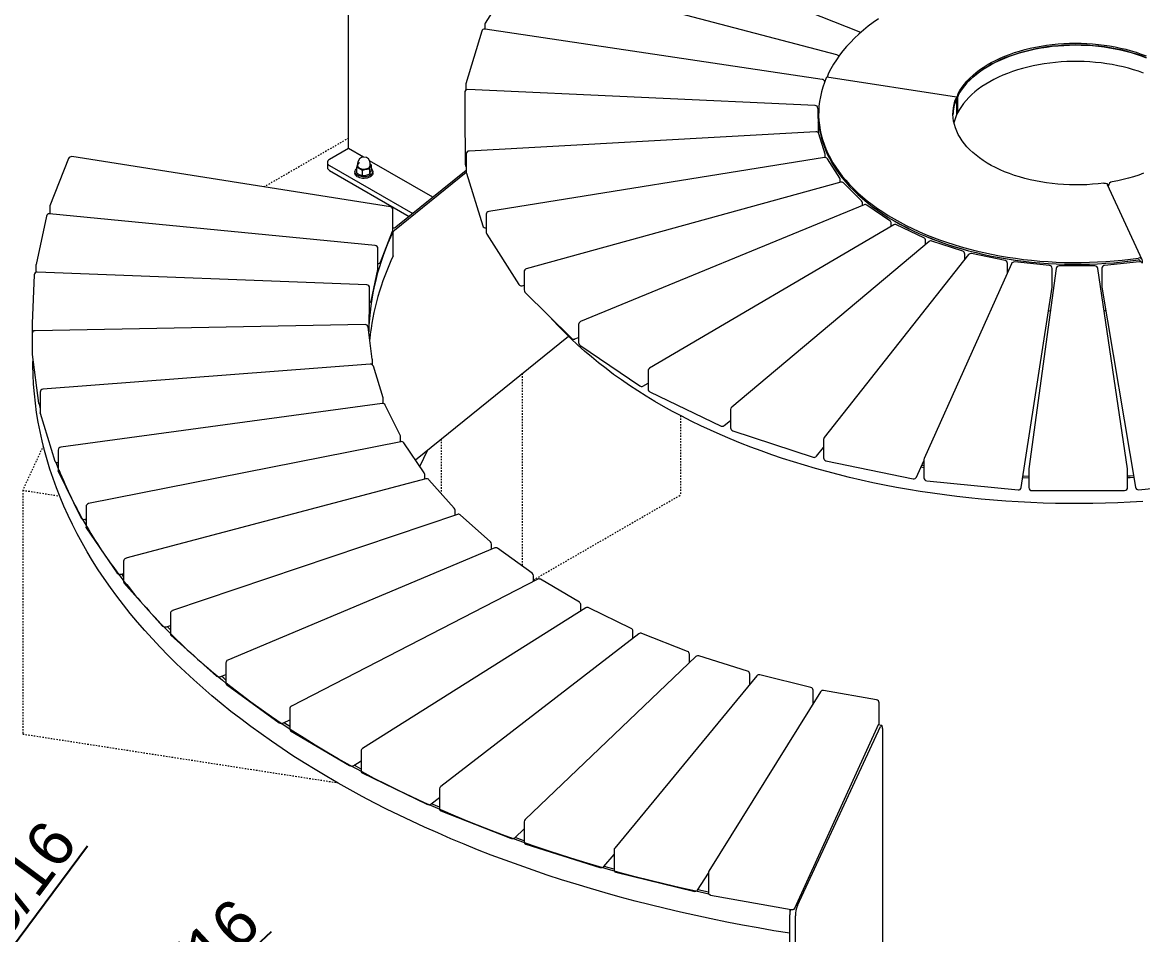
# Model space of a CAD drawing. Header units: inches. Extents: x -4 to 371, y -18 to 250.
# Drawn here: x 215.6 to 294.3, y 87.5 to 151.7 of the extents above; entities that cross this region are included whole.
import ezdxf

# ---------------------------------------------------------------- set-up
doc = ezdxf.new("R2010")
doc.units = ezdxf.units.IN
doc.header["$PDSIZE"] = -1
doc.linetypes.add('HIDDEN', pattern=[1.905, 1.27, -0.635])
for name, color, linetype, lineweight in [('ZANO_R', 7, 'Continuous', 0), ('ZANO_R_przerywana', 250, 'HIDDEN', 0), ('ZANO_W', 1, 'Continuous', 0)]:
    doc.layers.add(name, color=color, linetype=linetype, lineweight=lineweight)
doc.styles.get("Standard").update_dxf_attribs({"font": 'ARIALUNI.TTF'})
doc.dimstyles.new('amerykanie', dxfattribs={"dimtxt": 50, "dimasz": 50, "dimexe": 0.5, "dimexo": 0.5, "dimgap": 1, "dimtad": 1, "dimdec": 0, "dimzin": 0, "dimlunit": 5, "dimtxsty": 'Standard', "dimcen": 0.09, "dimclrd": 1, "dimclre": 1, "dimclrt": 1, "dimazin": 0, "dimtfac": 1, "dimtdec": 0, "dimtmove": 0, "dimatfit": 3, "dimfxl": 1, "dimtzin": 0, "dimarcsym": 1})

# ---------------------------------------------------------------- blocks, each defined once
blk = doc.blocks.new('*D379')
at = {"layer": 'Defpoints', "color": 0}
for p in [(199.691, 66.303), (176.211, 34.761)]:
    blk.add_point(p, dxfattribs=at)
at = {"layer": 'ZANO_W', "color": 1, "lineweight": -2}
for p, q in [((200.885, 67.908), (220.128, 93.758)), ((176.211, 34.761), (199.691, 66.303))]:
    blk.add_line(p, q, dxfattribs=at)
at = {"layer": 'ZANO_W', "color": 1}
blk.add_solid([(200.617, 68.107), (201.152, 67.709), (199.691, 66.303)], dxfattribs=at)
at = {"layer": 'ZANO_W', "color": 1, "insert": (212.867, 87.613), "char_height": 3.1875, "attachment_point": 5, "rotation": 53.33627}
blk.add_mtext('R39 5/16', dxfattribs=at)
blk = doc.blocks.new('*D380')
at = {"layer": 'Defpoints', "color": 0}
for p in [(214.763, 70.659), (176.219, 34.725)]:
    blk.add_point(p, dxfattribs=at)
at = {"layer": 'ZANO_W', "color": 1, "lineweight": -2}
for p, q in [((233.054, 87.71), (216.226, 72.023)), ((176.219, 34.725), (214.763, 70.659))]:
    blk.add_line(p, q, dxfattribs=at)
at = {"layer": 'ZANO_W', "color": 1}
blk.add_solid([(215.999, 72.267), (216.454, 71.779), (214.763, 70.659)], dxfattribs=at)
at = {"layer": 'ZANO_W', "color": 1, "insert": (223.902, 82.124), "char_height": 3.1875, "attachment_point": 5, "rotation": 42.99228}
blk.add_mtext('R52 11/16', dxfattribs=at)

msp = doc.modelspace()

# ---------------------------------------------------------------- linework, layer by layer
at = {"layer": 'ZANO_R', "color": 7}
for p, q in [((238.49317, 142.79964), (238.49317, 159.68716)), ((274.40529, 151.00172), (254.21611, 159.01195)), ((272.84076, 149.38449), (250.54883, 155.24916)), ((250.31723, 155.15719), (248.10953, 151.61628)), ((248.07774, 151.50519), (248.07774, 151.20545)), ((247.85559, 151.0567), (246.74654, 147.34826)), ((271.80512, 147.66328), (248.08776, 151.2042)), ((281.25216, 146.40239), (272.13232, 147.82017)), ((246.65721, 146.73348), (246.65721, 145.44763)), ((246.73774, 147.2881), (246.73774, 146.89924)), ((271.29886, 145.83408), (246.8767, 146.94366)), ((281.36144, 146.54134), (281.36144, 146.66992)), ((281.21675, 146.2239), (281.21675, 146.35249)), ((281.2428, 146.26734), (281.23544, 146.26839)), ((281.25323, 146.24568), (281.27026, 146.28218)), ((281.25565, 146.21098), (281.25565, 145.16087)), ((281.27026, 145.22778), (281.27026, 146.28218)), ((281.32418, 146.36894), (281.2832, 146.28117)), ((281.2832, 146.28117), (281.2832, 145.22677)), ((281.32418, 146.36894), (281.32418, 145.31454)), ((281.327, 146.36732), (281.327, 145.31721)), ((246.65721, 145.44763), (246.68051, 141.68436)), ((271.49929, 145.62476), (271.50823, 144.1814)), ((271.55134, 145.24058), (271.55134, 145.11199)), ((271.55134, 145.11199), (271.55134, 143.86458)), ((281.27026, 145.22778), (281.25565, 145.19647)), ((281.2832, 145.22677), (281.27026, 145.22878)), ((281.2832, 145.22677), (281.32418, 145.31454)), ((281.327, 145.31721), (281.32418, 145.31768)), ((271.50823, 144.1814), (271.50823, 143.92367)), ((271.54992, 144.68727), (271.55134, 144.69202)), ((271.3511, 143.98191), (246.96621, 142.62644)), ((272.00616, 142.41424), (271.5632, 143.83477)), ((238.49317, 142.79964), (237.15695, 142.02825)), ((239.54048, 142.19504), (238.49317, 142.79964)), ((218.79606, 142.09956), (217.48769, 138.7616)), ((241.42993, 138.70398), (219.02419, 142.23035)), ((237.0032, 141.81398), (237.0032, 141.47109)), ((244.42738, 139.37389), (239.96968, 141.94727)), ((246.7679, 142.4168), (246.7679, 141.13095)), ((271.95897, 142.16304), (248.35226, 138.38369)), ((272.01568, 142.16435), (272.01568, 142.35173)), ((273.03274, 140.71403), (272.16921, 142.06858)), ((237.15695, 141.59971), (243.00408, 138.22423)), ((237.15695, 141.25681), (242.75651, 138.02425)), ((238.93967, 141.17118), (238.93967, 141.06402)), ((239.04669, 141.47558), (239.04669, 141.11587)), ((239.12339, 141.69144), (239.11008, 141.66318)), ((239.12339, 141.68943), (239.11008, 141.66318)), ((239.12339, 141.74981), (239.12339, 141.61051)), ((239.44279, 141.25905), (239.44279, 140.89934)), ((239.96567, 141.34881), (239.96567, 140.9891)), ((240.01576, 141.61051), (240.01576, 141.74981)), ((240.09246, 141.6551), (240.01576, 141.71372)), ((240.09246, 141.6551), (240.09246, 141.29539)), ((240.19948, 141.06402), (240.19948, 141.17118)), ((246.76827, 141.11837), (241.71451, 137.03621)), ((246.7679, 141.26443), (241.8232, 137.27038)), ((246.77741, 141.06844), (247.93235, 137.36468)), ((273.10269, 140.43227), (250.99145, 134.3439)), ((273.06566, 140.42208), (273.06566, 140.60116)), ((274.56414, 139.13152), (273.30628, 140.37893)), ((294.30627, 134.98358), (291.87285, 140.25688)), ((291.93493, 140.12235), (291.93493, 140.17583)), ((217.47321, 138.68498), (217.47321, 138.20675)), ((274.74617, 138.84125), (254.80224, 130.62883)), ((274.62625, 138.79188), (274.62625, 138.98243)), ((276.55851, 137.71813), (274.94454, 138.82049)), ((217.23768, 138.04272), (216.51006, 134.64625)), ((240.36494, 135.98345), (217.46328, 138.20772)), ((241.60726, 137.04486), (241.60726, 138.49657)), ((248.17549, 138.17637), (248.17549, 136.89052)), ((241.63273, 137.22696), (241.60726, 137.2309)), ((248.1647, 137.21965), (248.17549, 137.22131)), ((276.83821, 137.43663), (259.66757, 127.3497)), ((276.65006, 137.3261), (276.65006, 137.54474)), ((278.9566, 136.52099), (277.03556, 137.44482)), ((240.74084, 134.8153), (241.59033, 136.98254)), ((241.63879, 135.26058), (241.63879, 136.97505)), ((248.20841, 136.77765), (250.45989, 133.24593)), ((279.07557, 136.0578), (279.07557, 136.33177)), ((281.68503, 135.57973), (279.51529, 136.29694)), ((240.55461, 134.31716), (240.55461, 135.77446)), ((279.31434, 136.25836), (265.43871, 124.60339)), ((282.09969, 135.33836), (271.94067, 122.4695)), ((281.8291, 134.99559), (281.8291, 135.38037)), ((284.65972, 134.92502), (282.3072, 135.41384)), ((287.78896, 134.57803), (285.32515, 134.82358)), ((294.12376, 134.84173), (291.66305, 134.58602)), ((294.14969, 134.917), (294.13438, 134.95154)), ((294.1593, 134.88227), (294.1593, 134.8424)), ((294.17063, 134.84134), (294.17063, 134.88354)), ((294.3228, 134.7453), (294.3228, 134.90694)), ((216.5054, 134.60226), (216.5054, 134.09526)), ((239.77092, 133.21345), (216.59982, 134.11364)), ((240.07407, 132.06655), (240.55302, 134.30229)), ((240.55461, 134.31716), (240.55302, 134.30229)), ((250.83722, 134.14146), (250.83722, 132.85561)), ((285.11271, 134.70049), (278.97898, 121.00875)), ((284.82697, 134.06266), (284.82697, 134.71945)), ((288.26851, 134.36315), (286.34644, 120.26454)), ((287.97811, 133.08324), (287.97811, 134.36909)), ((290.97636, 134.54991), (288.47611, 134.54475)), ((293.28105, 120.28053), (291.18447, 134.37085)), ((291.47479, 134.37717), (291.47479, 133.09132)), ((216.38188, 133.91239), (216.24221, 130.491)), ((250.69131, 133.15599), (250.83722, 133.19511)), ((239.97267, 133.00079), (239.97274, 133.00365)), ((239.97274, 131.54635), (239.97274, 133.00365)), ((250.89934, 132.70652), (254.17896, 129.45416)), ((285.80201, 118.96479), (287.97565, 133.05122)), ((291.47765, 133.05678), (293.82565, 118.97968)), ((239.9069, 129.93235), (239.97267, 131.54349)), ((239.97274, 131.54635), (239.97267, 131.54349)), ((287.85992, 131.36611), (287.71695, 131.37469)), ((291.75658, 131.3845), (291.63006, 131.37625)), ((216.24209, 130.48529), (216.24204, 130.48243)), ((216.24204, 130.48243), (216.24204, 129.82384)), ((216.24221, 130.491), (216.24209, 130.48529)), ((239.65448, 130.421), (216.44308, 129.9882)), ((240.16255, 127.99222), (239.86657, 130.2385)), ((254.67222, 130.43468), (254.67222, 129.14883)), ((216.23703, 129.77827), (216.23703, 128.32097)), ((243.18776, 120.91008), (253.94795, 129.60158)), ((254.40527, 129.40849), (254.67222, 129.51603)), ((254.76376, 128.97545), (258.97187, 126.10126)), ((216.23764, 128.31177), (216.23703, 128.32097)), ((216.23764, 128.31177), (216.68729, 124.89928)), ((216.28367, 127.9624), (216.28367, 127.8335)), ((240.01765, 127.63339), (216.99548, 125.87187)), ((240.16435, 127.58838), (240.16435, 127.9648)), ((240.91538, 125.26746), (240.23439, 127.48566)), ((259.56395, 127.16866), (259.56395, 125.8828)), ((259.19501, 126.09266), (259.56395, 126.30497)), ((216.80153, 125.66252), (216.80153, 124.20522)), ((259.68292, 125.69358), (264.69165, 123.2849)), ((240.85779, 124.87796), (218.25252, 121.80515)), ((240.92462, 124.8763), (240.92462, 125.20584)), ((242.13398, 122.59388), (241.07473, 124.76207)), ((216.80475, 124.18407), (216.80153, 124.20522)), ((216.80475, 124.18407), (217.83929, 120.81423)), ((265.36379, 124.44262), (265.36379, 123.15677)), ((264.91595, 123.31189), (265.36379, 123.67988)), ((265.50786, 122.95741), (271.16503, 121.08742)), ((242.16759, 122.18181), (220.20274, 117.8281)), ((242.15529, 122.17937), (242.15529, 122.50171)), ((271.8955, 122.3394), (271.8955, 121.05355)), ((218.07083, 121.59709), (218.07083, 120.13979)), ((243.80903, 119.99726), (242.38199, 122.09399)), ((243.51446, 120.43006), (244.06686, 121.62016)), ((271.39399, 121.15451), (271.8955, 121.77283)), ((272.06276, 120.84797), (278.19647, 119.5735)), ((278.42943, 119.69021), (278.96064, 120.82751)), ((278.96064, 120.92291), (278.96064, 119.63706)), ((218.07871, 120.10689), (219.6879, 116.81304)), ((243.84542, 119.54783), (243.84542, 119.87912)), ((278.96063, 120.35465), (278.75475, 120.38672)), ((278.96064, 120.48013), (278.80941, 120.50375)), ((286.34452, 119.74224), (285.92518, 119.763)), ((286.34452, 120.23618), (286.34452, 118.95033)), ((293.28334, 118.96377), (293.28334, 120.24963)), ((243.93508, 119.57159), (222.82788, 113.98002)), ((245.92654, 117.50352), (244.14582, 119.50807)), ((279.14978, 119.42812), (285.57368, 118.78788)), ((286.34452, 119.62064), (285.90655, 119.64227)), ((294.05446, 118.80538), (300.47026, 119.47211)), ((286.55491, 118.74036), (293.0738, 118.75381)), ((220.0336, 117.62214), (220.0336, 116.16484)), ((219.95574, 116.73082), (220.0336, 116.74565)), ((220.0336, 116.67498), (219.99769, 116.73881)), ((246.14371, 117.07313), (226.10288, 110.29901)), ((245.97953, 117.01763), (245.97953, 117.36407)), ((248.46768, 115.13821), (246.3509, 117.03074)), ((220.04814, 116.12051), (222.21607, 112.93521)), ((248.77248, 114.71123), (229.99619, 106.82155)), ((248.5377, 114.61258), (248.5377, 114.98168)), ((251.40893, 112.92589), (248.977, 114.6877)), ((222.67168, 113.77706), (222.67168, 112.31976)), ((222.49673, 112.86876), (222.67168, 112.91362)), ((222.67168, 112.70229), (222.53681, 112.87904)), ((251.49571, 112.35462), (251.49571, 112.75585)), ((222.69481, 112.26444), (225.40003, 109.21919)), ((251.79609, 112.50939), (234.47002, 103.58215)), ((254.72231, 110.88971), (251.9993, 112.50337)), ((255.18518, 110.48947), (239.48068, 100.61296)), ((254.82523, 110.2631), (254.82523, 110.70908)), ((258.3758, 109.05107), (255.38863, 110.50063)), ((225.96015, 110.10009), (225.96015, 108.6428)), ((225.69074, 109.16916), (225.96015, 109.25769)), ((225.96015, 108.94574), (225.72871, 109.18164)), ((258.4941, 108.35369), (258.4941, 108.86217)), ((225.99372, 108.57705), (229.20949, 105.70195)), ((258.90669, 108.6715), (244.97904, 97.94339)), ((262.33366, 107.42936), (259.11187, 108.70047)), ((262.46657, 106.63641), (262.46657, 107.23404)), ((229.86757, 106.62797), (229.86757, 105.17068)), ((262.92413, 107.07342), (250.91107, 95.59981)), ((266.55686, 106.04172), (263.13231, 107.12183)), ((229.50736, 105.66884), (229.86757, 105.81634)), ((267.19813, 105.71095), (257.21846, 93.60528)), ((266.70367, 105.11114), (266.70367, 105.84148)), ((271.00345, 104.90293), (267.41001, 105.78135)), ((229.91332, 105.09514), (233.60784, 102.41864)), ((271.68689, 104.59746), (263.83928, 91.97945)), ((271.16356, 103.75601), (271.16356, 104.69897)), ((275.62904, 104.02521), (271.90224, 104.69325)), ((234.35623, 103.3955), (234.35623, 101.93821)), ((275.80196, 102.36123), (275.80196, 103.81853)), ((233.90993, 102.40277), (234.35622, 102.62712)), ((234.41579, 101.85363), (238.55252, 99.40219)), ((269.88229, 89.36553), (275.79504, 102.33037)), ((270.05954, 89.55506), (275.90147, 102.14131)), ((275.98171, 102.23145), (275.7652, 102.26494)), ((276.03733, 102.0054), (276.03733, 85.11787)), ((239.38249, 100.43522), (239.38249, 98.97792)), ((238.85585, 99.40372), (239.38249, 99.7269)), ((239.38249, 99.15245), (238.88612, 99.42229)), ((239.45735, 98.88514), (243.99538, 96.68301)), ((244.8972, 97.77705), (244.8972, 96.31975)), ((244.29696, 96.70192), (244.8972, 97.15269)), ((244.98869, 96.21968), (249.88315, 94.28863)), ((250.84612, 95.44797), (250.84612, 93.99067)), ((250.17998, 94.32474), (250.84612, 94.94376)), ((250.95542, 93.8843), (256.15791, 92.24343)), ((256.44705, 92.29637), (257.1705, 93.147)), ((257.1705, 93.47172), (257.1705, 92.01442)), ((257.2986, 91.9028), (262.75767, 90.56834)), ((263.03627, 90.6376), (263.80761, 91.83175)), ((263.80761, 91.86856), (263.80761, 90.41126)), ((263.80761, 90.50117), (263.05269, 90.66302)), ((263.95531, 90.2955), (269.61698, 89.28064)), ((269.51822, 89.29834), (269.51822, 88.91765)), ((269.51805, 72.00896), (269.51805, 88.89648)), ((269.92368, 71.94622), (269.92368, 88.83374))]:
    msp.add_line(p, q, dxfattribs=at)
at = {"layer": 'ZANO_R', "color": 7, "flags": 128}
for points in [[(275.76392, 151.9252), (275.39684, 151.66382), (275.04453, 151.39575), (274.70734, 151.12128), (274.38563, 150.84069), (274.07973, 150.55426), (273.78995, 150.2623), (273.5166, 149.96511), (273.25996, 149.66299), (273.02029, 149.35626), (272.79785, 149.04524), (272.59286, 148.73025), (272.40553, 148.41161), (272.23607, 148.08965)], [(281.36144, 146.66992), (281.48939, 146.89319), (281.63539, 147.11274), (281.79911, 147.32809), (281.98019, 147.53875), (282.17822, 147.74426), (282.39278, 147.94417), (282.62338, 148.13804), (282.86952, 148.32543), (283.13065, 148.50593), (283.40619, 148.67914), (283.69554, 148.84469), (283.99805, 149.00219), (284.31306, 149.15131), (284.63986, 149.29171), (284.97774, 149.42309), (285.32595, 149.54515), (285.68371, 149.65763), (286.05024, 149.76026), (286.42472, 149.85284), (286.80633, 149.93514), (287.19422, 150.007), (287.58754, 150.06825), (287.98541, 150.11875), (288.38695, 150.1584), (288.79128, 150.18711), (289.19749, 150.2048), (289.6047, 150.21145), (290.01201, 150.20704), (290.4185, 150.19158), (290.82328, 150.1651), (291.22546, 150.12767), (291.62414, 150.07935), (292.01845, 150.02027), (292.40751, 149.95055), (292.79046, 149.87035), (293.16646, 149.77984), (293.53466, 149.67922), (293.89427, 149.56872), (294.24447, 149.44858), (294.5845, 149.31907)], [(281.36144, 146.54134), (281.48939, 146.76461), (281.63539, 146.98416), (281.79911, 147.1995), (281.98019, 147.41016), (282.17822, 147.61568), (282.39278, 147.81559), (282.62338, 148.00945), (282.86952, 148.19684), (283.13065, 148.37734), (283.40619, 148.55056), (283.69554, 148.7161), (283.99805, 148.87361), (284.31306, 149.02273), (284.63986, 149.16313), (284.97774, 149.29451), (285.32595, 149.41657), (285.68371, 149.52904), (286.05024, 149.63168), (286.42472, 149.72425), (286.80633, 149.80656), (287.19422, 149.87842), (287.58754, 149.93966), (287.98541, 149.99017), (288.38695, 150.02982), (288.79128, 150.05852), (289.19749, 150.07622), (289.6047, 150.08287), (290.01201, 150.07846), (290.4185, 150.063), (290.82328, 150.03652), (291.22546, 149.99908), (291.62414, 149.95077), (292.01845, 149.89169), (292.40751, 149.82197), (292.79046, 149.74176), (293.16646, 149.65125), (293.53466, 149.55064), (293.89427, 149.44014), (294.24447, 149.32), (294.5845, 149.19048)], [(294.61301, 149.17901), (294.27336, 149.3095), (293.92345, 149.43061), (293.56405, 149.54207), (293.19596, 149.64364), (292.81998, 149.73509), (292.43697, 149.81621), (292.04776, 149.88684), (291.65322, 149.9468), (291.25423, 149.99597), (290.85167, 150.03424), (290.44644, 150.06153), (290.03942, 150.07776), (289.63154, 150.08292), (289.22369, 150.07698), (288.81677, 150.05996), (288.4117, 150.03189), (288.00936, 149.99285), (287.61066, 149.94291), (287.21647, 149.88219), (286.82767, 149.81082), (286.44512, 149.72895), (286.06968, 149.63678), (285.70217, 149.53451), (285.34342, 149.42235), (284.99421, 149.30057), (284.65532, 149.16943), (284.3275, 149.02923), (284.01149, 148.88026), (283.70798, 148.72287), (283.41764, 148.55741), (283.14113, 148.38423), (282.87904, 148.20373), (282.63197, 148.01631), (282.40047, 147.82238), (282.18504, 147.62236), (281.98617, 147.41672), (281.80429, 147.20589), (281.63981, 146.99036), (281.4931, 146.77059), (281.36448, 146.54708)], [(294.39484, 148.10709), (294.05132, 148.23058), (293.69819, 148.34467), (293.33621, 148.44912), (292.96618, 148.54369), (292.58889, 148.62818), (292.20519, 148.7024), (291.81589, 148.7662), (291.42186, 148.81943), (291.02396, 148.86197), (290.62304, 148.89374), (290.21999, 148.91467), (289.81569, 148.9247), (289.41102, 148.92382), (289.00686, 148.91203), (288.6041, 148.88935), (288.20361, 148.85584), (287.80627, 148.81156), (287.41294, 148.75662), (287.02449, 148.69113), (286.64176, 148.61524), (286.2656, 148.52912), (285.89681, 148.43294), (285.5362, 148.32692), (285.18457, 148.2113), (284.84267, 148.08632), (284.51127, 147.95225), (284.19107, 147.8094), (283.88278, 147.65807), (283.58707, 147.49859), (283.30459, 147.33131), (283.03595, 147.15659), (282.78174, 146.97483), (282.54252, 146.7864), (282.3188, 146.59173), (282.11108, 146.39124), (281.91981, 146.18537), (281.7454, 145.97457), (281.58824, 145.75929), (281.44867, 145.54001), (281.327, 145.31721)], [(272.08996, 147.77134), (271.95798, 147.44359), (271.84434, 147.11356), (271.74916, 146.78159), (271.67253, 146.44802), (271.61453, 146.1132), (271.57524, 145.77748), (271.55467, 145.4412), (271.55287, 145.10471), (271.56982, 144.76836), (271.60552, 144.43251), (271.65991, 144.09748), (271.73296, 143.76365), (271.82458, 143.43134), (271.93468, 143.10091), (272.06314, 142.77269), (272.20983, 142.44703), (272.3746, 142.12427), (272.55728, 141.80473), (272.75768, 141.48876), (272.97558, 141.17667), (273.21078, 140.86879), (273.46301, 140.56543), (273.73202, 140.26692), (274.01754, 139.97357), (274.31926, 139.68567), (274.63687, 139.40352), (274.97005, 139.12742), (275.31845, 138.85766), (275.68171, 138.59451), (276.05944, 138.33824), (276.45127, 138.08912), (276.85678, 137.84741), (277.27556, 137.61336), (277.70717, 137.38721), (278.15116, 137.1692), (278.60708, 136.95955), (279.07444, 136.75847), (279.55277, 136.56618), (280.04158, 136.38288), (280.54035, 136.20876), (281.04857, 136.04399), (281.56571, 135.88875), (282.09123, 135.7432), (282.6246, 135.60749), (283.16526, 135.48175), (283.71264, 135.36613), (284.2662, 135.26073), (284.82533, 135.16567), (285.38948, 135.08105), (285.95805, 135.00696), (286.53046, 134.94347), (287.10611, 134.89064), (287.68441, 134.84853), (288.26476, 134.81719), (288.84655, 134.79665), (289.42919, 134.78693), (290.01206, 134.78804), (290.59458, 134.79997), (291.17612, 134.82273), (291.7561, 134.85627), (292.3339, 134.90057), (292.90894, 134.95558), (293.48061, 135.02125), (294.04833, 135.09751)], [(272.08996, 147.77134), (272.11744, 147.81431), (272.13158, 147.81504)], [(291.61547, 140.36956), (291.21655, 140.3219), (290.8142, 140.28511), (290.40929, 140.25929), (290.00272, 140.24449), (289.5954, 140.24074), (289.18822, 140.24805), (288.78209, 140.26641), (288.37791, 140.29577), (287.97656, 140.33607), (287.57894, 140.38722), (287.18592, 140.44911), (286.79838, 140.52159), (286.41718, 140.60452), (286.04315, 140.6977), (285.67712, 140.80093), (285.31991, 140.91399), (284.9723, 141.03661), (284.63506, 141.16854), (284.30894, 141.30947), (283.99466, 141.4591), (283.69292, 141.6171), (283.40438, 141.78311), (283.12968, 141.95677), (282.86943, 142.1377), (282.62421, 142.32549), (282.39455, 142.51972), (282.18097, 142.71998), (281.98393, 142.92582), (281.80388, 143.13677), (281.64121, 143.35238), (281.49628, 143.57217), (281.36942, 143.79564), (281.2609, 144.02232), (281.17096, 144.25169), (281.0998, 144.48324), (281.04759, 144.71647), (281.01442, 144.95087), (281.00039, 145.1859), (281.00551, 145.42105), (281.02979, 145.6558), (281.07316, 145.88964), (281.13553, 146.12204), (281.21675, 146.35249)], [(281.27026, 146.28218), (281.2697, 146.35794), (281.25877, 146.39799), (281.23991, 146.39612), (281.21675, 146.35249)], [(281.25565, 146.21098), (281.25554, 146.2196), (281.25522, 146.2277), (281.25466, 146.23534), (281.25387, 146.2423), (281.25173, 146.2536), (281.25035, 146.25811), (281.24876, 146.2618), (281.24706, 146.26451), (281.24519, 146.26634), (281.24317, 146.26727), (281.24099, 146.26726), (281.23877, 146.26635), (281.23646, 146.26452), (281.23404, 146.26176), (281.23154, 146.25806), (281.22827, 146.25199), (281.22496, 146.24448)], [(271.55134, 145.11199), (271.55287, 144.97613), (271.56982, 144.63978), (271.60552, 144.30392), (271.65991, 143.9689), (271.73296, 143.63506), (271.82458, 143.30276), (271.93468, 142.97233), (272.06314, 142.64411), (272.20983, 142.31845), (272.3746, 141.99569), (272.55728, 141.67615), (272.75768, 141.36017), (272.97558, 141.04808), (273.21078, 140.7402), (273.46301, 140.43685), (273.73202, 140.13834), (274.01754, 139.84498), (274.31926, 139.55708), (274.63687, 139.27494), (274.97005, 138.99884), (275.31845, 138.72907), (275.68171, 138.46592), (276.05944, 138.20965), (276.45127, 137.96053), (276.85678, 137.71883), (277.27556, 137.48477), (277.70717, 137.25862), (278.15116, 137.04061), (278.60708, 136.83096), (279.07444, 136.62989), (279.55277, 136.4376), (280.04158, 136.2543), (280.54035, 136.08018), (281.04857, 135.91541), (281.56571, 135.76017), (282.09123, 135.61462), (282.6246, 135.4789), (283.16526, 135.35317), (283.71264, 135.23754), (284.2662, 135.13215), (284.82533, 135.03709), (285.38948, 134.95247), (285.95805, 134.87837), (286.53046, 134.81488), (287.10611, 134.76205), (287.68441, 134.71995), (288.26476, 134.68861), (288.84655, 134.66807), (289.42919, 134.65835), (290.01206, 134.65945), (290.59458, 134.67139), (291.17612, 134.69414), (291.7561, 134.72769), (292.3339, 134.77199), (292.90894, 134.827), (293.48061, 134.89267), (294.04833, 134.96892)], [(271.55134, 145.11199), (271.55295, 144.97259), (271.57008, 144.63643), (271.60594, 144.30077), (271.66048, 143.96595), (271.73364, 143.63231), (271.82536, 143.30021), (271.93553, 142.96997), (272.06405, 142.64196), (272.21077, 142.3165), (272.37555, 141.99394), (272.55822, 141.6746), (272.75858, 141.35882), (272.97643, 141.04692), (273.21155, 140.73923), (273.46369, 140.43606), (273.7326, 140.13773), (274.01798, 139.84455), (274.31955, 139.55682), (274.637, 139.27483), (274.96999, 138.99889), (275.31818, 138.72928), (275.68122, 138.46626), (276.05872, 138.21013), (276.4503, 137.96114), (276.85554, 137.71954), (277.27404, 137.4856), (277.70536, 137.25955), (278.14904, 137.04162), (278.60464, 136.83204), (279.07168, 136.63103), (279.54968, 136.4388), (280.03814, 136.25555), (280.53656, 136.08145), (281.04442, 135.9167), (281.5612, 135.76147), (282.08635, 135.61591), (282.61935, 135.48018), (283.15963, 135.35442), (283.70664, 135.23875), (284.25981, 135.1333), (284.81857, 135.03817), (285.38234, 134.95347), (285.95054, 134.87928), (286.52258, 134.81568), (287.09787, 134.76273), (287.6758, 134.7205), (288.2558, 134.68901), (288.83725, 134.66831), (289.41954, 134.65842), (290.00209, 134.65934), (290.58429, 134.67109), (291.16553, 134.69363), (291.74521, 134.72695), (292.32274, 134.77103), (292.89751, 134.8258), (293.46894, 134.89122), (294.03642, 134.96721)], [(237.15695, 142.02825), (237.09167, 141.98233), (237.04316, 141.92994), (237.01329, 141.8731), (237.0032, 141.81398), (237.01329, 141.75486), (237.04316, 141.69802), (237.09167, 141.64563), (237.15695, 141.59971)], [(240.19948, 141.06402), (240.1931, 141.01242), (240.16811, 140.9507), (240.12493, 140.89242), (240.06487, 140.83936), (239.98977, 140.79312), (239.9019, 140.75511), (239.80393, 140.72649), (239.69884, 140.70813), (239.58982, 140.70057), (239.48019, 140.70407), (239.37328, 140.71849), (239.27232, 140.74342), (239.1804, 140.77809), (239.10031, 140.82145), (239.03447, 140.87217), (238.98489, 140.92873), (238.95308, 140.9894), (238.94, 141.05233), (238.93967, 141.06402)], [(240.09246, 141.37394), (240.10468, 141.36302), (240.15426, 141.30647), (240.18607, 141.2458), (240.19915, 141.18287), (240.1931, 141.11958), (240.16811, 141.05785), (240.12493, 140.99958), (240.06487, 140.94651), (239.98977, 140.90027), (239.9019, 140.86227), (239.80393, 140.83365), (239.69884, 140.81528), (239.58982, 140.80773), (239.48019, 140.81122), (239.37328, 140.82565), (239.27232, 140.85058), (239.1804, 140.88524), (239.10031, 140.9286), (239.03447, 140.97933), (238.98489, 141.03588), (238.95308, 141.09655), (238.94, 141.15948), (238.94604, 141.22277), (238.97104, 141.2845), (239.01422, 141.34277), (239.04669, 141.37394)], [(239.24474, 141.40177), (239.09314, 141.46386), (239.04669, 141.47558)], [(239.04669, 141.11587), (239.09314, 141.0768), (239.24474, 140.97315)], [(239.11008, 141.66318), (239.09968, 141.62801), (239.09732, 141.59237), (239.10304, 141.55684), (239.11675, 141.52206), (239.1382, 141.4886), (239.16703, 141.45705), (239.20275, 141.42794), (239.24474, 141.40177)], [(239.24943, 141.78992), (239.21531, 141.76709), (239.16666, 141.72115), (239.13561, 141.67037), (239.12353, 141.61698), (239.13095, 141.5633), (239.15754, 141.51169), (239.20213, 141.46439), (239.26279, 141.42348)], [(239.44279, 141.25905), (239.29572, 141.37145), (239.24474, 141.40177)], [(240.01576, 141.66272), (240.02643, 141.62712), (240.02661, 141.57347), (240.00807, 141.5209), (239.97159, 141.47156), (239.91864, 141.42747), (239.85141, 141.39043), (239.77263, 141.36196), (239.68555, 141.34323), (239.59371, 141.33501), (239.50089, 141.33763), (239.41088, 141.35097), (239.32736, 141.37451), (239.25376, 141.40727)], [(239.26279, 141.42348), (239.33685, 141.39075), (239.42108, 141.36762), (239.51181, 141.3551), (239.60505, 141.35375), (239.69675, 141.36362), (239.78289, 141.38428), (239.8597, 141.41482), (239.92384, 141.45392), (239.97249, 141.49987), (240.00354, 141.55064), (240.01562, 141.60404), (240.01576, 141.61051)], [(239.44279, 141.25905), (239.57088, 141.30603), (239.70423, 141.33838)], [(239.96567, 141.34881), (239.99673, 141.44884), (240.02906, 141.53641)], [(240.09246, 141.29539), (240.0614, 141.19536), (240.02906, 141.10779)], [(294.40883, 141.05877), (294.06296, 140.93451), (293.70735, 140.81979), (293.34279, 140.71484), (292.97009, 140.6199), (292.59006, 140.53519), (292.20356, 140.46089)], [(239.24474, 140.97315), (239.29572, 140.94773), (239.44279, 140.89934)], [(239.96567, 140.9891), (239.83758, 140.94211), (239.70423, 140.90976)], [(291.61547, 140.36956), (291.72059, 140.36741), (291.80975, 140.33026), (291.86942, 140.26366), (291.87175, 140.25421)], [(294.34379, 117.98261), (293.47166, 117.93077), (292.59783, 117.88959), (291.72268, 117.85909), (290.84662, 117.83927), (289.97002, 117.83015), (289.09329, 117.83173), (288.21681, 117.84401), (287.34097, 117.86698), (286.46617, 117.90063), (285.5928, 117.94496), (284.72125, 117.99994), (283.85191, 118.06554), (282.98516, 118.14173), (282.1214, 118.22849), (281.261, 118.32576), (280.40437, 118.43352), (279.55186, 118.55171), (278.70388, 118.68028), (277.8608, 118.81916), (277.02299, 118.96831), (276.19083, 119.12764), (275.36469, 119.2971), (274.54494, 119.4766), (273.73195, 119.66607), (272.92608, 119.86542), (272.12768, 120.07455), (271.33713, 120.29339), (270.55477, 120.52182), (269.78095, 120.75975), (269.01601, 121.00707), (268.2603, 121.26368), (267.51416, 121.52944), (266.77792, 121.80426), (266.0519, 122.088), (265.33644, 122.38053), (264.63185, 122.68174), (263.93846, 122.99147), (263.25655, 123.3096), (262.58645, 123.63598), (261.92846, 123.97046), (261.28285, 124.3129), (260.64994, 124.66314), (260.02999, 125.02103), (259.42329, 125.3864), (258.8301, 125.7591), (258.25069, 126.13896), (257.68533, 126.5258), (257.13426, 126.91945), (256.59772, 127.31974), (256.07597, 127.72649), (255.56923, 128.13952), (255.07772, 128.55864), (254.60168, 128.98366), (254.14131, 129.4144), (253.69681, 129.85066), (253.26839, 130.29225), (252.85624, 130.73897), (252.65657, 130.9639)], [(269.51822, 87.61098), (268.40391, 87.79175), (267.29477, 87.98281), (266.19108, 88.18411), (265.09311, 88.3956), (264.00117, 88.61722), (262.91551, 88.84891), (261.83643, 89.09062), (260.76419, 89.34228), (259.69908, 89.60383), (258.64137, 89.8752), (257.59133, 90.15633), (256.54923, 90.44713), (255.51534, 90.74754), (254.48991, 91.05747), (253.47323, 91.37686), (252.46555, 91.7056), (251.46712, 92.04364), (250.4782, 92.39086), (249.49905, 92.74719), (248.52993, 93.11254), (247.57107, 93.4868), (246.62272, 93.8699), (245.68513, 94.26171), (244.75854, 94.66215), (243.84319, 95.07111), (242.93931, 95.48849), (242.04713, 95.91418), (241.16689, 96.34807), (240.2988, 96.79005), (239.4431, 97.24), (238.6, 97.69781), (237.76973, 98.16337), (236.95248, 98.63655), (236.14847, 99.11722), (235.35792, 99.60528), (234.58102, 100.10059), (233.81796, 100.60302), (233.06896, 101.11245), (232.33419, 101.62874), (231.61386, 102.15177), (230.90814, 102.68139), (230.21721, 103.21748), (229.54125, 103.75989), (228.88045, 104.30848), (228.23495, 104.86312), (227.60494, 105.42366), (226.99058, 105.98995), (226.39201, 106.56186), (225.8094, 107.13923), (225.2429, 107.72192), (224.69265, 108.30978), (224.15878, 108.90265), (223.64145, 109.50039), (223.14078, 110.10284), (222.6569, 110.70984), (222.18994, 111.32124), (221.74, 111.93688), (221.30723, 112.5566), (220.89171, 113.18026), (220.49356, 113.80767), (220.11288, 114.43869), (219.74977, 115.07315), (219.40432, 115.71089), (219.07662, 116.35174), (218.76676, 116.99554), (218.47481, 117.64213), (218.20085, 118.29133), (217.94496, 118.94299), (217.70718, 119.59693), (217.4876, 120.25299), (217.28625, 120.91099), (217.1032, 121.57078), (216.93849, 122.23217), (216.79217, 122.895), (216.66427, 123.5591), (216.55482, 124.22429), (216.46385, 124.89042), (216.39139, 125.5573), (216.33746, 126.22477), (216.30207, 126.89264), (216.28522, 127.56076), (216.28367, 127.8335)], [(216.80153, 124.56436), (216.79217, 124.60947), (216.74916, 124.82221)], [(218.07083, 120.33087), (217.94496, 120.65746), (217.91336, 120.74144)], [(218.07871, 120.10689), (218.07139, 120.13094), (218.07083, 120.13979)], [(293.6923, 119.77913), (293.45237, 119.76594), (293.28333, 119.75714)], [(293.71243, 119.65847), (293.47166, 119.64524), (293.28333, 119.63546)], [(220.04814, 116.12051), (220.03672, 116.14403), (220.0336, 116.16484)], [(229.86756, 105.41843), (229.71267, 105.54435), (229.543, 105.68343)], [(263.8205, 90.36945), (262.91551, 90.56338), (261.83643, 90.80509), (260.76419, 91.05675), (259.69908, 91.3183), (258.64137, 91.58967), (257.59133, 91.87079), (256.54923, 92.1616), (255.51534, 92.46201), (254.48991, 92.77194), (253.47323, 93.09133), (252.46555, 93.42007), (251.46712, 93.7581), (250.4782, 94.10533), (249.49905, 94.46166), (248.52993, 94.82701), (247.57107, 95.20127), (246.62272, 95.58437), (245.68513, 95.97618), (244.75854, 96.37662), (243.84319, 96.78558), (242.93931, 97.20296), (242.04713, 97.62865), (241.16689, 98.06254), (240.2988, 98.50452), (239.4431, 98.95447), (238.6, 99.41228), (237.76973, 99.87784), (236.95248, 100.35102), (236.14847, 100.83169), (235.35792, 101.31975), (234.58102, 101.81506), (233.81796, 102.31749), (233.06896, 102.82692), (232.33419, 103.34321), (231.61386, 103.86624), (230.90814, 104.39586), (230.21721, 104.93195), (229.87556, 105.2038)], [(234.35622, 102.1449), (233.97695, 102.39667), (233.94301, 102.41939)], [(275.80196, 102.36123), (275.8015, 102.35317), (275.79504, 102.33037)], [(276.03733, 102.0054), (276.03472, 102.0834), (276.02699, 102.14714), (276.01444, 102.1942), (275.99754, 102.22275), (275.97695, 102.2317), (275.95347, 102.2207), (275.92798, 102.19018), (275.90147, 102.14131)], [(244.8972, 96.46802), (244.88572, 96.47307), (244.32417, 96.72236)], [(250.84612, 94.11681), (250.58874, 94.20838), (250.20387, 94.34694)], [(257.1705, 92.12137), (256.64212, 92.2703), (256.46735, 92.32024)], [(263.95531, 90.2955), (263.91639, 90.30506), (263.88156, 90.31892), (263.85226, 90.33653), (263.82967, 90.35718), (263.81471, 90.38002), (263.80798, 90.40413), (263.80761, 90.41126)]]:
    msp.add_lwpolyline(points, dxfattribs=at)
at = {"layer": 'ZANO_R', "color": 7}
for centre, radius, start, end in [((248.28771, 151.50519), 0.20997, 148.057227, 180), ((248.05675, 150.99654), 0.20997, 81.5086449, 163.350121), ((274.32785, 150.80655), 0.20997, 38.2018544, 68.358859), ((272.78734, 149.18143), 0.20997, 30.1473185, 75.2603343), ((246.9477, 147.2881), 0.20997, 163.350121, 180), ((271.77412, 147.45561), 0.20997, 12.210391, 81.5086449), ((273.12711, 147.72446), 0.96297, 157.7135877, 174.6310755), ((246.86717, 146.73391), 0.20997, 87.3986395, 180), ((282.35224, 146.26826), 1.06912, 157.9330316, 179.3083784), ((281.79587, 146.35721), 0.47184, 157.0316074, 178.5752), ((281.77106, 146.36853), 0.44406, 156.2920085, 180.1564307), ((271.28933, 145.62433), 0.20997, 0.3547028, 87.3986395), ((284.02509, 145.09832), 3.0255, 158.1591293, 178.537172), ((284.02099, 145.09951), 3.02138, 157.7310913, 178.5440159), ((284.17314, 143.89674), 3.17958, 156.5732465, 167.2651308), ((271.34875, 144.74743), 0.20997, 318.3265302, 343.350121), ((271.36275, 143.77227), 0.20997, 17.318925, 93.1815968), ((246.97786, 142.4168), 0.20997, 93.1815968, 180), ((218.99155, 142.02294), 0.20997, 82.5577704, 158.5965313), ((218.99155, 142.02294), 0.20997, 81.0557762, 82.5577704), ((239.56957, 141.74981), 0.44618, 0, 180), ((271.99216, 141.95571), 0.20997, 32.5176458, 99.0956428), ((271.80571, 142.35173), 0.20997, 0, 17.318925), ((237.2659, 141.49729), 0.26401, 185.6952271, 245.6248007), ((240.70564, 141.01952), 1.7205, 158.0304632, 164.6286554), ((239.27019, 141.59975), 0.15973, 156.7808067, 205.1766415), ((239.56978, 142.06089), 0.73491, 243.7500402, 280.5413749), ((239.6747, 141.75226), 0.41493, 274.081506, 328.6540159), ((239.87595, 140.31551), 1.03718, 85.0374625, 99.5300438), ((239.44956, 141.34102), 0.62467, 325.7113181, 338.0772643), ((239.87462, 141.60007), 0.16704, 337.5988761, 32.3414528), ((240.60949, 141.30267), 0.62573, 145.7203379, 158.0654956), ((246.89047, 141.68479), 0.20997, 180.3547028, 234.2827531), ((246.97786, 141.13095), 0.20997, 180, 197.318925), ((239.53251, 141.93274), 1.03729, 265.0381024, 279.5291438), ((272.85569, 140.60116), 0.20997, 0, 32.5176458), ((273.15843, 140.22984), 0.20997, 45.2390619, 105.3950058), ((292.24691, 140.15093), 0.31297, 97.9616428, 175.4372968), ((217.68318, 138.68498), 0.20997, 158.5965313, 180), ((241.39729, 138.49657), 0.20997, 0, 81.0557762), ((274.41629, 138.98243), 0.20997, 0, 45.2390619), ((274.82612, 138.6471), 0.20997, 55.6664366, 112.3806552), ((217.44299, 137.99874), 0.20997, 85.9163855, 167.9084724), ((217.44299, 137.99874), 0.20997, 84.4526725, 85.9163855), ((248.38546, 138.17637), 0.20997, 99.0956428, 180), ((241.67841, 137.46606), 0.24343, 259.1834122, 306.498343), ((248.1328, 137.42718), 0.20997, 197.318925, 275.9328839), ((248.1328, 137.42718), 0.20997, 275.9328839, 278.7383879), ((276.44009, 137.54474), 0.20997, 0, 55.6664366), ((276.94456, 137.25559), 0.20997, 64.3172562, 120.4322016), ((257.21581, 129.41621), 17.31414, 154.1147597, 178.3421707), ((241.57771, 137.21387), 0.22423, 273.2266528, 307.598579), ((248.38546, 136.89052), 0.20997, 180, 212.5176458), ((278.8656, 136.33177), 0.20997, 0, 64.3172562), ((279.44939, 136.09758), 0.20997, 71.7085932, 130.0288763), ((240.34464, 135.77446), 0.20997, 0, 84.4526725), ((281.61913, 135.38037), 0.20997, 0, 71.7085932), ((257.49894, 127.60827), 17.60972, 154.2433372, 174.2101027), ((240.56168, 134.93881), 0.21762, 268.1383276, 325.4185267), ((282.26449, 135.20826), 0.20997, 78.2619836, 141.7115), ((284.617, 134.71945), 0.20997, 0, 78.2619836), ((285.30433, 134.61465), 0.20997, 84.3083868, 155.8682247), ((294.0594, 134.8691), 0.10076, 7.5087699, 103.1816465), ((294.10687, 134.88887), 0.21669, 4.7822542, 105.6730623), ((294.074, 134.8754), 0.09698, 4.8120398, 105.3480005), ((294.14546, 134.63289), 0.20997, 24.7601774, 95.9328839), ((216.59167, 133.90383), 0.20997, 89.2205654, 177.6623431), ((216.71537, 134.60226), 0.20997, 167.9084724, 180), ((216.59167, 133.90383), 0.20997, 87.77521, 89.2205654), ((251.04719, 134.14146), 0.20997, 105.3950058, 180), ((287.76814, 134.36909), 0.20997, 0, 84.3083868), ((288.47655, 134.33479), 0.20997, 90.11821, 172.2367189), ((290.97679, 134.33994), 0.20997, 8.4632658, 90.11821), ((291.68476, 134.37717), 0.20997, 95.9328839, 180), ((239.76277, 133.00365), 0.20997, 0, 87.77521), ((250.63694, 133.3588), 0.20997, 212.5176458, 281.9944356), ((250.63694, 133.3588), 0.20997, 281.9944356, 285.0072495), ((251.04719, 132.85561), 0.20997, 180, 225.2390619), ((287.76814, 133.08324), 0.20997, 351.2280112, 0), ((291.68476, 133.09132), 0.20997, 180, 189.4695095), ((239.93823, 132.1184), 0.1454, 283.7296209, 339.1102911), ((216.452, 130.48243), 0.20997, 177.6623431, 180), ((239.6584, 130.21107), 0.20997, 7.5065036, 91.0682298), ((254.88219, 130.43468), 0.20997, 112.3806552, 180), ((216.447, 129.77827), 0.20997, 92.5144222, 180), ((216.447, 129.77827), 0.20997, 91.0682298, 92.5144222), ((254.32681, 129.60325), 0.20997, 225.2390619, 288.5751172), ((254.32681, 129.60325), 0.20997, 288.5751172, 291.9427468), ((254.88219, 129.14883), 0.20997, 180, 235.6664366), ((240.03367, 127.42404), 0.20997, 17.0664489, 94.3754006), ((239.95438, 127.96479), 0.20997, 0, 7.5065036), ((259.77392, 127.16866), 0.20997, 120.4322016, 180), ((259.09029, 126.27464), 0.20997, 235.6664366, 296.009057), ((259.09029, 126.27464), 0.20997, 296.009057, 299.9190325), ((217.0115, 125.66252), 0.20997, 95.841658, 180), ((217.0115, 125.66252), 0.20997, 94.3754006, 95.841658), ((240.71466, 125.20583), 0.20997, 0, 17.0664489), ((259.77392, 125.8828), 0.20997, 180, 244.3172562), ((216.8296, 124.94829), 0.15051, 199.0014415, 259.2521494), ((240.88607, 124.6699), 0.20997, 26.0374419, 97.7409533), ((265.57375, 124.44262), 0.20997, 130.0288763, 180), ((264.78265, 123.47412), 0.20997, 244.3172562, 309.4095335), ((265.57375, 123.15677), 0.20997, 180, 251.7085932), ((241.94532, 122.50171), 0.20997, 0, 26.0374419), ((242.20841, 121.97585), 0.20997, 34.2392529, 101.211436), ((272.10547, 122.3394), 0.20997, 141.7115, 180), ((218.2808, 121.59709), 0.20997, 99.2473003, 180), ((218.2808, 121.59709), 0.20997, 97.7409533, 99.2473003), ((218.02903, 120.93725), 0.22613, 212.9583704, 280.6526464), ((271.23092, 121.28678), 0.20997, 251.7085932, 320.9548952), ((272.10547, 121.05355), 0.20997, 180, 258.2619836), ((279.1706, 120.92291), 0.20997, 155.8682247, 180), ((245.46092, 131.13486), 29.44407, 201.7685507, 210.2790353), ((243.63545, 119.87912), 0.20997, 0, 34.2392529), ((286.55448, 120.23618), 0.20997, 172.2367189, 180), ((293.07337, 120.24963), 0.20997, 0, 8.4632658), ((243.98885, 119.36862), 0.20997, 41.6159533, 104.8375464), ((278.23919, 119.77907), 0.20997, 258.2619836, 334.963447), ((279.1706, 119.63706), 0.20997, 180, 264.3083868), ((285.5945, 118.99682), 0.20997, 264.3083868, 351.2280112), ((294.03275, 119.01422), 0.20997, 189.4695095, 275.9328839), ((286.55448, 118.95032), 0.20997, 180, 270.11821), ((293.07337, 118.96377), 0.20997, 270.11821, 0), ((220.24357, 117.62214), 0.20997, 102.7794855, 180), ((220.24357, 117.62214), 0.20997, 101.211436, 102.7794855), ((245.76957, 117.36407), 0.20997, 0, 41.6159533), ((219.88465, 116.97664), 0.25588, 219.7435428, 286.1298747), ((246.21095, 116.87421), 0.20997, 48.2013515, 108.6760683), ((249.72581, 133.62259), 34.38162, 210.3875126, 218.1053182), ((248.32774, 114.98168), 0.20997, 0, 48.2013515), ((248.85382, 114.51766), 0.20997, 54.0784908, 112.7918667), ((222.88164, 113.77706), 0.20997, 106.4913366, 180), ((222.88164, 113.77706), 0.20997, 104.8375464, 106.4913366), ((222.41103, 113.13273), 0.27753, 225.3734947, 287.9866007), ((251.28574, 112.75585), 0.20997, 0, 54.0784908), ((222.75337, 112.32143), 0.08171, 181.1731781, 224.2196469), ((254.57258, 137.42322), 40.5409, 218.1585863, 225.1084427), ((251.89226, 112.32274), 0.20997, 59.3489156, 117.2597415), ((226.17011, 110.10009), 0.20997, 108.6760683, 110.4429376), ((254.61527, 110.70908), 0.20997, 0, 59.3489156), ((255.29696, 110.31173), 0.20997, 64.1145087, 122.1656347), ((226.17011, 110.10009), 0.20997, 110.4429376, 180), ((225.58888, 109.44688), 0.29581, 230.3283973, 290.1422426), ((258.28413, 108.86217), 0.20997, 0, 64.1145087), ((226.04902, 108.64673), 0.08896, 182.5349014, 231.5690387), ((259.8854, 142.73119), 48.05094, 225.1123407, 231.3391988), ((259.03481, 108.50516), 0.20997, 68.4689005, 127.606129), ((262.2566, 107.23404), 0.20997, 0, 68.4689005), ((230.07753, 106.62797), 0.20997, 114.7033042, 180), ((230.07753, 106.62797), 0.20997, 112.7918667, 114.7033042), ((263.06915, 106.92158), 0.20997, 72.4946566, 133.6842605), ((229.38836, 105.95467), 0.30961, 234.7095033, 292.6035562), ((266.4937, 105.84148), 0.20997, 0, 72.4946566), ((267.36015, 105.57739), 0.20997, 76.2634439, 140.4984925), ((229.96155, 105.17597), 0.09413, 183.2263064, 239.1826908), ((270.95359, 104.69897), 0.20997, 0, 76.263444), ((271.86519, 104.48657), 0.20997, 79.8375107, 148.1209836), ((275.59199, 103.81853), 0.20997, 0, 79.8375107), ((234.56619, 103.3955), 0.20997, 119.3520424, 180), ((234.56619, 103.3955), 0.20997, 117.2597415, 119.3520424), ((233.77357, 102.69007), 0.31802, 238.5932389, 295.3914004), ((234.45953, 101.94769), 0.10374, 185.2480454, 245.0634139), ((239.59246, 100.43522), 0.20997, 122.1656347, 180), ((238.70276, 99.68534), 0.32054, 242.0488797, 298.5281653), ((239.49077, 98.98869), 0.10881, 185.6810749, 252.1179143), ((245.10717, 97.77705), 0.20997, 127.606129, 180), ((244.12873, 96.97058), 0.31698, 245.1227944, 302.0541385), ((245.01598, 96.33649), 0.11996, 188.0215642, 256.8498471), ((251.05609, 95.44797), 0.20997, 133.6842605, 180), ((249.99911, 94.57349), 0.30755, 247.8503402, 306.021764), ((250.97355, 94.01226), 0.12924, 189.6180082, 261.935946), ((257.38047, 93.47172), 0.20997, 140.4984925, 180), ((256.25685, 92.51909), 0.29288, 250.2561695, 310.4976805), ((257.30925, 92.04434), 0.14194, 192.1686704, 265.6948117), ((264.01758, 91.86856), 0.20997, 148.1209836, 180), ((262.84068, 90.82937), 0.27392, 252.358203, 315.5646124), ((271.74286, 88.86534), 2.22503, 168.9700211, 179.1980202), ((269.68569, 89.52291), 0.25183, 254.1665705, 321.3224116), ((271.92611, 88.83005), 2.00243, 158.7728434, 179.8943135)]:
    msp.add_arc(centre, radius, start, end, dxfattribs=at)
at = {"layer": 'ZANO_R_przerywana', "color": 7, "ltscale": 0.05}
for p, q in [((238.49317, 143.52812), (232.55595, 140.10063)), ((250.70478, 126.98192), (250.70478, 113.43601)), ((261.83998, 124.01653), (261.83998, 118.43386)), ((244.9986, 122.37277), (244.9986, 118.5481)), ((217.021, 121.89147), (215.57121, 118.76795)), ((215.57121, 118.76795), (218.17063, 118.36586)), ((215.57121, 118.76795), (215.57121, 101.62325)), ((251.49571, 112.46224), (261.83998, 118.43386)), ((215.57121, 101.62325), (237.70687, 98.19922))]:
    msp.add_line(p, q, dxfattribs=at)

# ---------------------------------------------------------------- dimensions: what is measured, and where the dimension line sits
at = {"layer": 'ZANO_W'}
dim = msp.add_radius_dim(center=(176.2105, 34.76064), mpoint=(199.69065, 66.30332), dimstyle='amerykanie', override={"dimtxt": 3.1875, "dimasz": 2, "dimgap": 0.5, "dimdec": 4, "dimaunit": 1, "dimadec": 1, "dimtdec": 4, "dimtmove": 1, "dimfrac": 2}, dxfattribs=at)
dim.commit()
dim.dimension.update_dxf_attribs({"geometry": '*D379', "text_midpoint": (214.59584, 86.32661), "dimtype": 164})
dim = msp.add_radius_dim(center=(176.21875, 34.72532), mpoint=(214.76335, 70.65902), dimstyle='amerykanie', override={"dimtxt": 3.1875, "dimasz": 2, "dimgap": 0.5, "dimdec": 4, "dimaunit": 1, "dimadec": 1, "dimtdec": 4, "dimtmove": 1, "dimfrac": 2}, dxfattribs=at)
dim.commit()
dim.dimension.update_dxf_attribs({"geometry": '*D380', "text_midpoint": (223.90211, 82.12447)})

doc.saveas('drawing.dxf')
